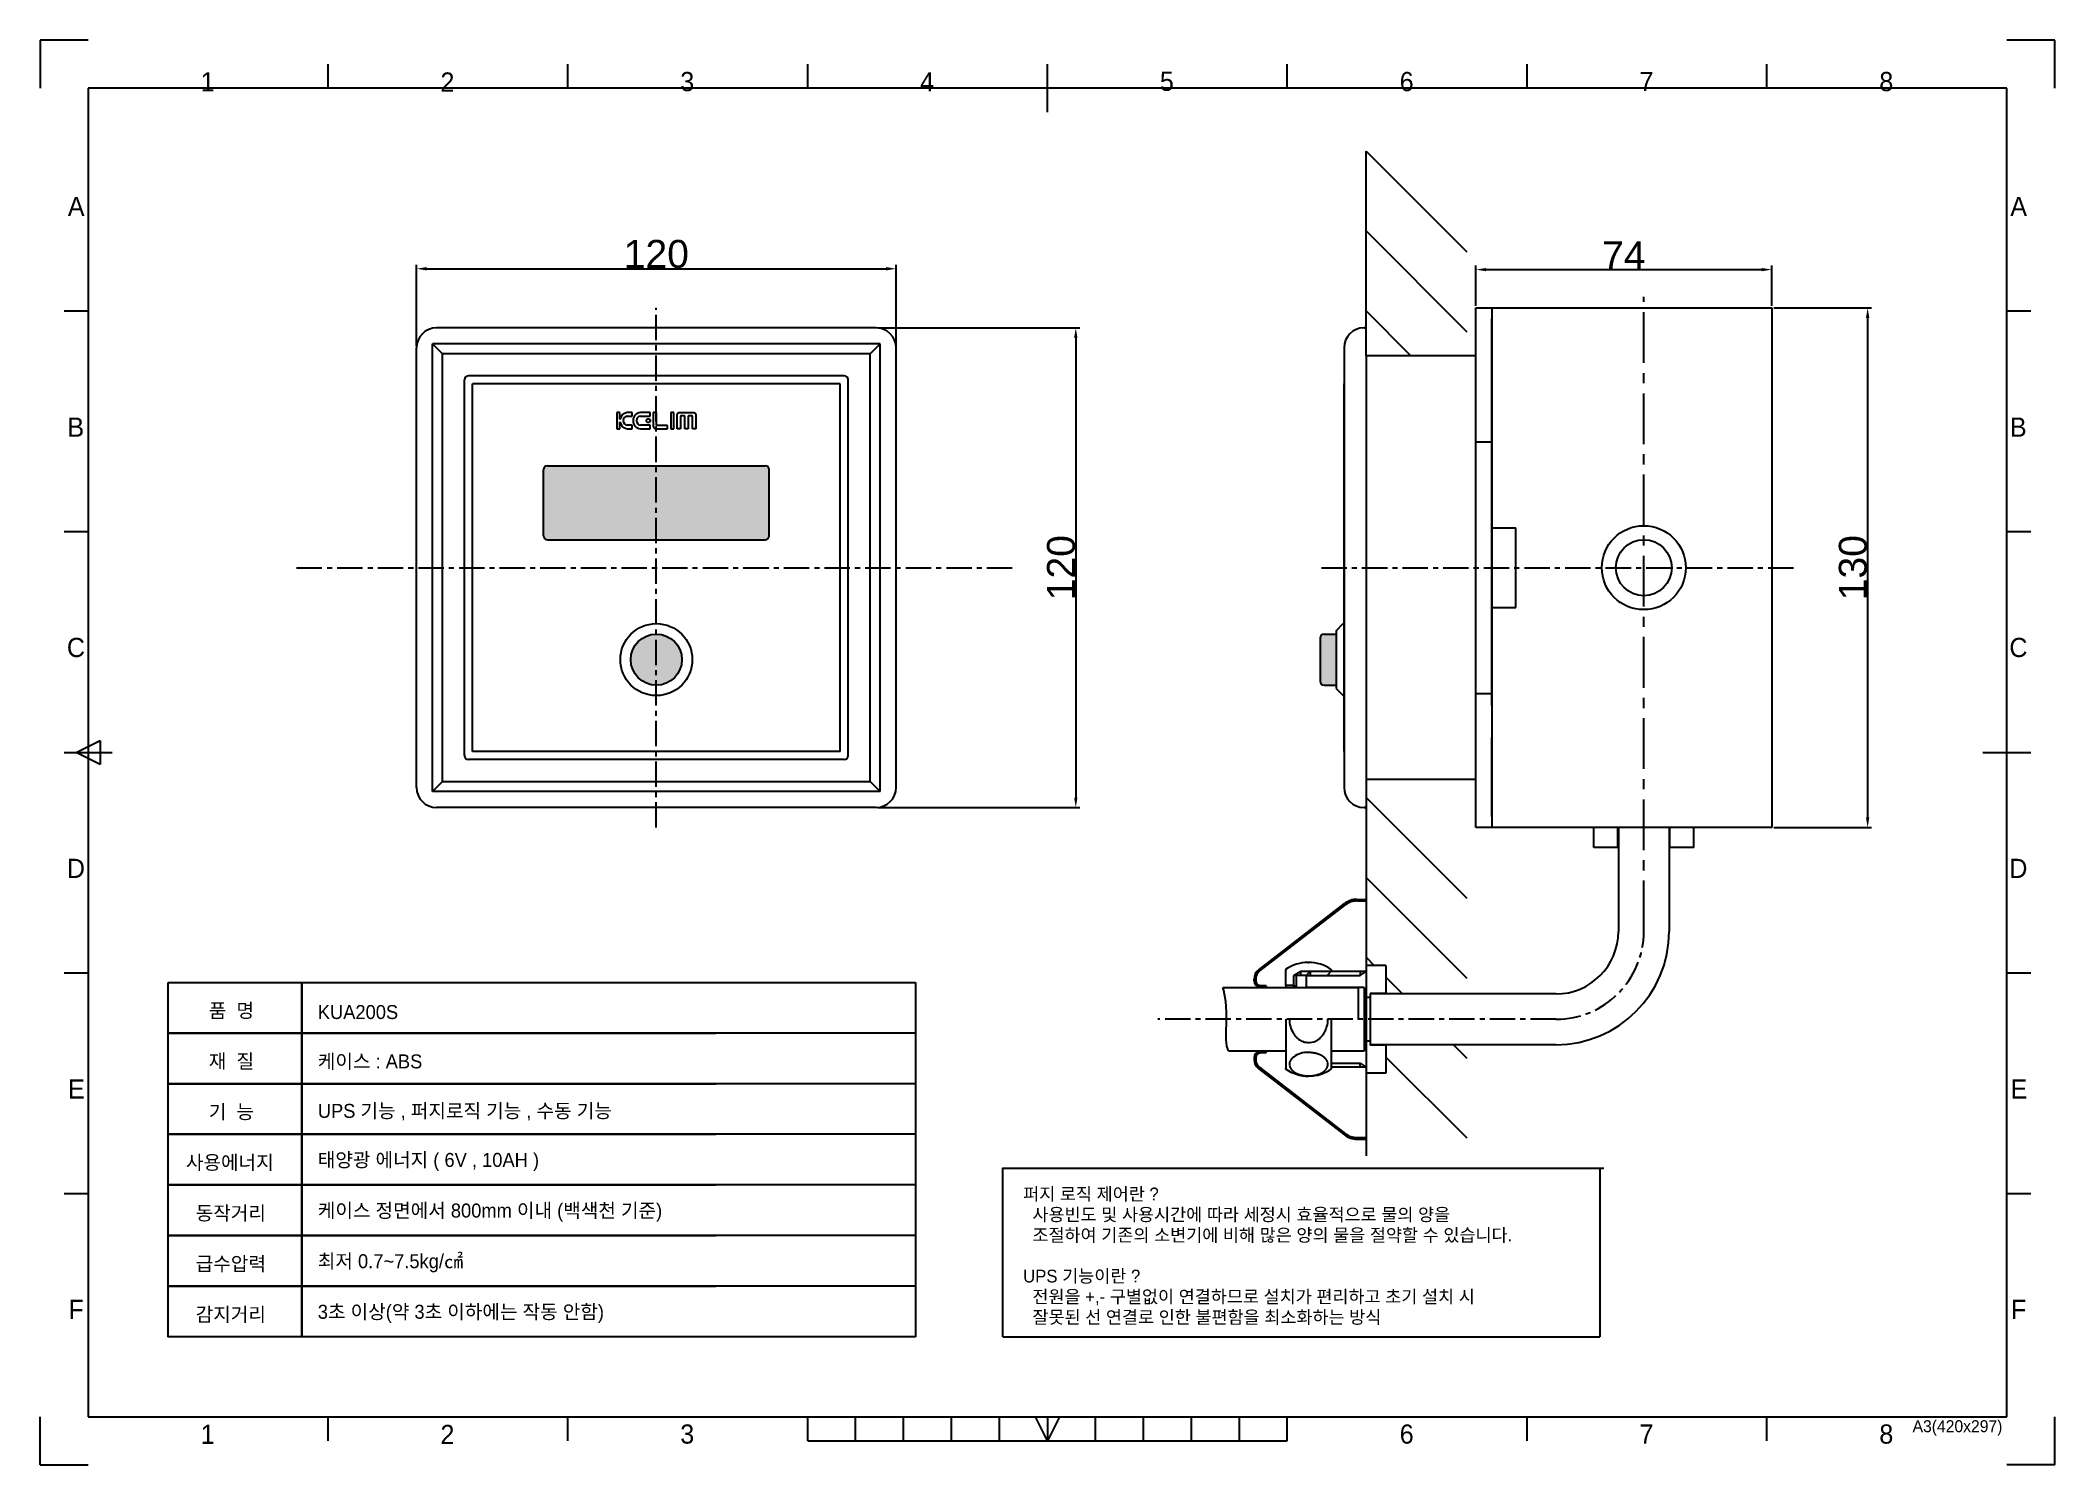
# Model space of a CAD drawing. Header units: millimetres. Extents: x 0 to 504, y 0 to 356.
import ezdxf

# ---------------------------------------------------------------- set-up
doc = ezdxf.new("R2010")
doc.units = ezdxf.units.MM
doc.header["$MEASUREMENT"] = 0
doc.linetypes.add('CENTER', pattern=[10.16, 6.35, -1.27, 1.27, -1.27])
doc.linetypes.add('CENTERX2', pattern=[20.32, 12.7, -2.54, 2.54, -2.54])
for name, color, linetype in [('2', 1, 'CENTERX2'), ('5', 2, 'Continuous'), ('6', 6, 'Continuous'), ('7', 4, 'Continuous'), ('______', 7, 'Continuous'), ('FRAME 050', 6, 'Continuous'), ('FRAME 070', 5, 'Continuous'), ('FRAME 200', 8, 'Continuous'), ('HATCH', 8, 'Continuous'), ('LIN', 1, 'Continuous')]:
    doc.layers.add(name, color=color, linetype=linetype)
doc.styles.add('ARIAL', font='ARIAL.TTF')
doc.dimstyles.new('STANDARD$7', dxfattribs={"dimtxt": 7, "dimasz": 2.5, "dimexe": 1, "dimexo": 0.5, "dimgap": 0.09, "dimtad": 1, "dimtoh": 1, "dimdec": 0, "dimzin": 1, "dimdsep": 46, "dimtxsty": 'ARIAL', "dimcen": 0, "dimadec": 0, "dimazin": 0, "dimtfac": 1, "dimtdec": 4, "dimtix": 1, "dimtmove": 0, "dimatfit": 3, "dimfxl": 1, "dimtolj": 1, "dimtzin": 1, "dimarcsym": 0})

# ---------------------------------------------------------------- blocks, each defined once
blk = doc.blocks.new('*D1')
at = {"layer": '5', "color": 0, "lineweight": -2}
for p, q in [((359.19, 289.94), (359.19, 300.02)), ((361.69, 299.02), (430.69, 299.02)), ((433.19, 289.94), (433.19, 300.02))]:
    blk.add_line(p, q, dxfattribs=at)
at = {"layer": '5', "color": 0}
for points in [[(361.69, 299.44), (361.69, 298.61), (359.19, 299.02)], [(430.69, 298.61), (430.69, 299.44), (433.19, 299.02)]]:
    blk.add_solid(points, dxfattribs=at)
at = {"layer": 'Defpoints', "color": 0}
for p in [(433.19, 299.02), (359.19, 289.44), (433.19, 289.44)]:
    blk.add_point(p, dxfattribs=at)
at = {"layer": '5', "color": 0, "insert": (396.19, 302.61), "char_height": 7, "attachment_point": 5, "style": 'ARIAL'}
blk.add_mtext('\\A1;74', dxfattribs=at)
blk = doc.blocks.new('*D2')
at = {"layer": '5', "color": 0, "lineweight": -2}
for p, q in [((433.69, 289.44), (458.2, 289.44)), ((457.2, 286.94), (457.2, 161.94)), ((433.69, 159.44), (458.2, 159.44))]:
    blk.add_line(p, q, dxfattribs=at)
at = {"layer": '5', "color": 0}
for points in [[(457.62, 286.94), (456.78, 286.94), (457.2, 289.44)], [(456.78, 161.94), (457.62, 161.94), (457.2, 159.44)]]:
    blk.add_solid(points, dxfattribs=at)
at = {"layer": 'Defpoints', "color": 0}
for p in [(433.19, 289.44), (433.19, 159.44), (457.2, 159.44)]:
    blk.add_point(p, dxfattribs=at)
at = {"layer": '5', "color": 0, "insert": (453.54, 224.44), "char_height": 7, "attachment_point": 5, "rotation": 90, "style": 'ARIAL'}
blk.add_mtext('\\A1;130', dxfattribs=at)
blk = doc.blocks.new('*D3')
at = {"layer": '5', "color": 0, "lineweight": -2}
for p, q in [((94.13, 279.94), (94.13, 300.23)), ((96.63, 299.23), (211.63, 299.23)), ((214.13, 279.94), (214.13, 300.23))]:
    blk.add_line(p, q, dxfattribs=at)
at = {"layer": '5', "color": 0}
for points in [[(96.63, 299.65), (96.63, 298.82), (94.13, 299.23)], [(211.63, 298.82), (211.63, 299.65), (214.13, 299.23)]]:
    blk.add_solid(points, dxfattribs=at)
at = {"layer": 'Defpoints', "color": 0}
for p in [(214.13, 299.23), (94.13, 279.44), (214.13, 279.44)]:
    blk.add_point(p, dxfattribs=at)
at = {"layer": '5', "color": 0, "insert": (154.13, 302.9), "char_height": 7, "attachment_point": 5, "style": 'ARIAL'}
blk.add_mtext('\\A1;120', dxfattribs=at)
blk = doc.blocks.new('*D4')
at = {"layer": '5', "color": 0, "lineweight": -2}
for p, q in [((209.63, 284.44), (260.08, 284.44)), ((259.08, 281.94), (259.08, 166.94)), ((209.63, 164.44), (260.08, 164.44))]:
    blk.add_line(p, q, dxfattribs=at)
at = {"layer": '5', "color": 0}
for points in [[(259.5, 281.94), (258.66, 281.94), (259.08, 284.44)], [(258.66, 166.94), (259.5, 166.94), (259.08, 164.44)]]:
    blk.add_solid(points, dxfattribs=at)
at = {"layer": 'Defpoints', "color": 0}
for p in [(209.13, 284.44), (209.13, 164.44), (259.08, 164.44)]:
    blk.add_point(p, dxfattribs=at)
at = {"layer": '5', "color": 0, "insert": (255.42, 224.44), "char_height": 7, "attachment_point": 5, "rotation": 90, "style": 'ARIAL'}
blk.add_mtext('\\A1;120', dxfattribs=at)

msp = doc.modelspace()

# ---------------------------------------------------------------- hatches: boundary and pattern name
for color, points in [(8, [(154.13, 231.44), (154.13, 249.94), (126.88, 249.94), (126.86, 249.94), (126.83, 249.94), (126.81, 249.94), (126.79, 249.94), (126.77, 249.94), (126.74, 249.93), (126.72, 249.93), (126.7, 249.93), (126.67, 249.92), (126.65, 249.92), (126.63, 249.91), (126.6, 249.9), (126.58, 249.9), (126.56, 249.89), (126.53, 249.88), (126.51, 249.87), (126.49, 249.86), (126.46, 249.85), (126.44, 249.84), (126.42, 249.83), (126.4, 249.82), (126.38, 249.81), (126.35, 249.79), (126.33, 249.78), (126.31, 249.76), (126.29, 249.75), (126.27, 249.73), (126.25, 249.72), (126.23, 249.7), (126.21, 249.68), (126.19, 249.67), (126.17, 249.65), (126.15, 249.63), (126.14, 249.61), (126.12, 249.59), (126.1, 249.57), (126.09, 249.55), (126.07, 249.53), (126.06, 249.51), (126.04, 249.49), (126.03, 249.47), (126.01, 249.45), (126, 249.42), (125.99, 249.4), (125.98, 249.38), (125.97, 249.36), (125.96, 249.33), (125.95, 249.31), (125.94, 249.29), (125.93, 249.26), (125.92, 249.24), (125.92, 249.22), (125.91, 249.19), (125.91, 249.17), (125.9, 249.15), (125.9, 249.12), (125.89, 249.1), (125.89, 249.08), (125.89, 249.05), (125.88, 249.03), (125.88, 249.01), (125.88, 248.99), (125.88, 248.96), (125.88, 232.44), (125.88, 232.42), (125.88, 232.4), (125.88, 232.37), (125.88, 232.35), (125.89, 232.33), (125.89, 232.31), (125.89, 232.28), (125.9, 232.26), (125.9, 232.24), (125.91, 232.21), (125.91, 232.19), (125.92, 232.17), (125.92, 232.14), (125.93, 232.12), (125.94, 232.1), (125.95, 232.07), (125.96, 232.05), (125.97, 232.03), (125.98, 232.01), (125.99, 231.98), (126, 231.96), (126.01, 231.94), (126.03, 231.92), (126.04, 231.89), (126.06, 231.87), (126.07, 231.85), (126.09, 231.83), (126.1, 231.81), (126.12, 231.79), (126.14, 231.77), (126.15, 231.75), (126.17, 231.73), (126.19, 231.72), (126.21, 231.7), (126.23, 231.68), (126.25, 231.67), (126.27, 231.65), (126.29, 231.63), (126.31, 231.62), (126.33, 231.6), (126.35, 231.59), (126.38, 231.58), (126.4, 231.57), (126.42, 231.55), (126.44, 231.54), (126.46, 231.53), (126.49, 231.52), (126.51, 231.51), (126.53, 231.5), (126.56, 231.5), (126.58, 231.49), (126.6, 231.48), (126.63, 231.47), (126.65, 231.47), (126.67, 231.46), (126.7, 231.46), (126.72, 231.45), (126.74, 231.45), (126.77, 231.45), (126.79, 231.45), (126.81, 231.44), (126.83, 231.44), (126.86, 231.44)]), (8, [(181.38, 231.44), (181.4, 231.44), (181.42, 231.44), (181.45, 231.44), (181.47, 231.45), (181.49, 231.45), (181.51, 231.45), (181.54, 231.45), (181.56, 231.46), (181.58, 231.46), (181.61, 231.47), (181.63, 231.47), (181.65, 231.48), (181.68, 231.49), (181.7, 231.5), (181.72, 231.5), (181.75, 231.51), (181.77, 231.52), (181.79, 231.53), (181.82, 231.54), (181.84, 231.55), (181.86, 231.57), (181.88, 231.58), (181.9, 231.59), (181.93, 231.6), (181.95, 231.62), (181.97, 231.63), (181.99, 231.65), (182.01, 231.67), (182.03, 231.68), (182.05, 231.7), (182.07, 231.72), (182.09, 231.73), (182.1, 231.75), (182.12, 231.77), (182.14, 231.79), (182.16, 231.81), (182.17, 231.83), (182.19, 231.85), (182.2, 231.87), (182.22, 231.89), (182.23, 231.92), (182.24, 231.94), (182.26, 231.96), (182.27, 231.98), (182.28, 232.01), (182.29, 232.03), (182.3, 232.05), (182.31, 232.07), (182.32, 232.1), (182.33, 232.12), (182.33, 232.14), (182.34, 232.17), (182.35, 232.19), (182.35, 232.21), (182.36, 232.24), (182.36, 232.26), (182.37, 232.28), (182.37, 232.31), (182.37, 232.33), (182.37, 232.35), (182.38, 232.37), (182.38, 232.4), (182.38, 232.42), (182.38, 248.94), (182.38, 248.96), (182.38, 248.99), (182.38, 249.01), (182.37, 249.03), (182.37, 249.05), (182.37, 249.08), (182.37, 249.1), (182.36, 249.12), (182.36, 249.15), (182.35, 249.17), (182.35, 249.19), (182.34, 249.22), (182.33, 249.24), (182.33, 249.26), (182.32, 249.29), (182.31, 249.31), (182.3, 249.33), (182.29, 249.36), (182.28, 249.38), (182.27, 249.4), (182.26, 249.42), (182.24, 249.45), (182.23, 249.47), (182.22, 249.49), (182.2, 249.51), (182.19, 249.53), (182.17, 249.55), (182.16, 249.57), (182.14, 249.59), (182.12, 249.61), (182.1, 249.63), (182.09, 249.65), (182.07, 249.67), (182.05, 249.68), (182.03, 249.7), (182.01, 249.72), (181.99, 249.73), (181.97, 249.75), (181.95, 249.76), (181.93, 249.78), (181.9, 249.79), (181.88, 249.81), (181.86, 249.82), (181.84, 249.83), (181.82, 249.84), (181.79, 249.85), (181.77, 249.86), (181.75, 249.87), (181.72, 249.88), (181.7, 249.89), (181.68, 249.9), (181.65, 249.9), (181.63, 249.91), (181.61, 249.92), (181.58, 249.92), (181.56, 249.93), (181.54, 249.93), (181.51, 249.93), (181.49, 249.94), (181.47, 249.94), (181.45, 249.94), (181.42, 249.94), (181.4, 249.94), (154.13, 249.94), (154.13, 231.44)]), (250, [(154.13, 207.84), (153.99, 207.84), (153.84, 207.84), (153.7, 207.83), (153.55, 207.82), (153.41, 207.8), (153.26, 207.78), (153.11, 207.76), (152.96, 207.73), (152.82, 207.71), (152.67, 207.67), (152.52, 207.64), (152.37, 207.59), (152.22, 207.55), (152.07, 207.5), (151.92, 207.45), (151.77, 207.39), (151.63, 207.33), (151.48, 207.27), (151.33, 207.2), (151.19, 207.13), (151.05, 207.05), (150.9, 206.97), (150.76, 206.89), (150.63, 206.8), (150.49, 206.71), (150.36, 206.61), (150.22, 206.51), (150.09, 206.41), (149.97, 206.3), (149.84, 206.2), (149.72, 206.08), (149.6, 205.97), (149.49, 205.85), (149.38, 205.73), (149.27, 205.6), (149.16, 205.48), (149.06, 205.35), (148.96, 205.21), (148.86, 205.08), (148.77, 204.94), (148.68, 204.81), (148.6, 204.67), (148.52, 204.52), (148.44, 204.38), (148.37, 204.24), (148.3, 204.09), (148.24, 203.94), (148.18, 203.8), (148.12, 203.65), (148.07, 203.5), (148.02, 203.35), (147.98, 203.2), (147.94, 203.05), (147.9, 202.9), (147.86, 202.76), (147.84, 202.61), (147.81, 202.46), (147.79, 202.31), (147.77, 202.16), (147.75, 202.02), (147.74, 201.87), (147.74, 201.73), (147.73, 201.58), (147.73, 201.44), (147.73, 201.3), (147.74, 201.16), (147.74, 201.01), (147.75, 200.87), (147.77, 200.72), (147.79, 200.57), (147.81, 200.43), (147.84, 200.28), (147.86, 200.13), (147.9, 199.98), (147.94, 199.83), (147.98, 199.68), (148.02, 199.53), (148.07, 199.38), (148.12, 199.23), (148.18, 199.09), (148.24, 198.94), (148.3, 198.79), (148.37, 198.65), (148.44, 198.5), (148.52, 198.36), (148.6, 198.22), (148.68, 198.08), (148.77, 197.94), (148.86, 197.8), (148.96, 197.67), (149.06, 197.54), (149.16, 197.41), (149.27, 197.28), (149.38, 197.16), (149.49, 197.04), (149.6, 196.92), (149.72, 196.8), (149.84, 196.69), (149.97, 196.58), (150.09, 196.47), (150.22, 196.37), (150.36, 196.27), (150.49, 196.18), (150.63, 196.09), (150.76, 196), (150.9, 195.91), (151.05, 195.83), (151.19, 195.76), (151.33, 195.68), (151.48, 195.62), (151.63, 195.55), (151.77, 195.49), (151.92, 195.43), (152.07, 195.38), (152.22, 195.33), (152.37, 195.29), (152.52, 195.25), (152.67, 195.21), (152.82, 195.18), (152.96, 195.15), (153.11, 195.12), (153.26, 195.1), (153.41, 195.08), (153.55, 195.07), (153.7, 195.06), (153.84, 195.05), (153.99, 195.04), (154.13, 195.04)]), (250, [(154.13, 207.84), (154.13, 195.04), (154.27, 195.04), (154.41, 195.05), (154.56, 195.06), (154.7, 195.07), (154.85, 195.08), (155, 195.1), (155.14, 195.12), (155.29, 195.15), (155.44, 195.18), (155.59, 195.21), (155.74, 195.25), (155.89, 195.29), (156.04, 195.33), (156.19, 195.38), (156.34, 195.43), (156.48, 195.49), (156.63, 195.55), (156.78, 195.62), (156.92, 195.68), (157.07, 195.76), (157.21, 195.83), (157.35, 195.91), (157.49, 196), (157.63, 196.09), (157.77, 196.18), (157.9, 196.27), (158.03, 196.37), (158.16, 196.47), (158.29, 196.58), (158.41, 196.69), (158.54, 196.8), (158.65, 196.92), (158.77, 197.04), (158.88, 197.16), (158.99, 197.28), (159.1, 197.41), (159.2, 197.54), (159.3, 197.67), (159.39, 197.8), (159.49, 197.94), (159.57, 198.08), (159.66, 198.22), (159.74, 198.36), (159.81, 198.5), (159.89, 198.65), (159.95, 198.79), (160.02, 198.94), (160.08, 199.09), (160.14, 199.23), (160.19, 199.38), (160.24, 199.53), (160.28, 199.68), (160.32, 199.83), (160.36, 199.98), (160.39, 200.13), (160.42, 200.28), (160.45, 200.43), (160.47, 200.57), (160.49, 200.72), (160.5, 200.87), (160.51, 201.01), (160.52, 201.16), (160.53, 201.3), (160.53, 201.44), (160.53, 201.58), (160.52, 201.73), (160.51, 201.87), (160.5, 202.02), (160.49, 202.16), (160.47, 202.31), (160.45, 202.46), (160.42, 202.61), (160.39, 202.76), (160.36, 202.9), (160.32, 203.05), (160.28, 203.2), (160.24, 203.35), (160.19, 203.5), (160.14, 203.65), (160.08, 203.8), (160.02, 203.94), (159.95, 204.09), (159.89, 204.24), (159.81, 204.38), (159.74, 204.52), (159.66, 204.67), (159.57, 204.81), (159.49, 204.94), (159.39, 205.08), (159.3, 205.21), (159.2, 205.35), (159.1, 205.48), (158.99, 205.6), (158.88, 205.73), (158.77, 205.85), (158.65, 205.97), (158.54, 206.08), (158.41, 206.2), (158.29, 206.3), (158.16, 206.41), (158.03, 206.51), (157.9, 206.61), (157.77, 206.71), (157.63, 206.8), (157.49, 206.89), (157.35, 206.97), (157.21, 207.05), (157.07, 207.13), (156.92, 207.2), (156.78, 207.27), (156.63, 207.33), (156.48, 207.39), (156.34, 207.45), (156.19, 207.5), (156.04, 207.55), (155.89, 207.59), (155.74, 207.64), (155.59, 207.67), (155.44, 207.71), (155.29, 207.73), (155.14, 207.76), (155, 207.78), (154.85, 207.8), (154.7, 207.82), (154.56, 207.83), (154.41, 207.84), (154.27, 207.84)]), (8, [(324.19, 207.84), (321.17, 207.84), (321.15, 207.84), (321.12, 207.84), (321.1, 207.84), (321.08, 207.84), (321.05, 207.83), (321.03, 207.83), (321.01, 207.83), (320.98, 207.82), (320.96, 207.82), (320.94, 207.81), (320.91, 207.8), (320.89, 207.8), (320.87, 207.79), (320.85, 207.78), (320.82, 207.77), (320.8, 207.76), (320.78, 207.75), (320.75, 207.74), (320.73, 207.73), (320.71, 207.72), (320.69, 207.71), (320.66, 207.69), (320.64, 207.68), (320.62, 207.66), (320.6, 207.65), (320.58, 207.63), (320.56, 207.62), (320.54, 207.6), (320.52, 207.58), (320.5, 207.57), (320.48, 207.55), (320.46, 207.53), (320.45, 207.51), (320.43, 207.49), (320.41, 207.47), (320.4, 207.45), (320.38, 207.43), (320.37, 207.41), (320.35, 207.39), (320.34, 207.37), (320.33, 207.35), (320.31, 207.32), (320.3, 207.3), (320.29, 207.28), (320.28, 207.26), (320.27, 207.23), (320.26, 207.21), (320.25, 207.19), (320.24, 207.16), (320.24, 207.14), (320.23, 207.12), (320.22, 207.09), (320.22, 207.07), (320.21, 207.05), (320.21, 207.02), (320.2, 207), (320.2, 206.98), (320.2, 206.95), (320.19, 206.93), (320.19, 206.91), (320.19, 206.89), (320.19, 206.86), (320.19, 196.04), (320.19, 196.02), (320.19, 196), (320.19, 195.97), (320.19, 195.95), (320.2, 195.93), (320.2, 195.91), (320.2, 195.88), (320.21, 195.86), (320.21, 195.84), (320.22, 195.81), (320.22, 195.79), (320.23, 195.77), (320.24, 195.74), (320.24, 195.72), (320.25, 195.7), (320.26, 195.67), (320.27, 195.65), (320.28, 195.63), (320.29, 195.61), (320.3, 195.58), (320.31, 195.56), (320.33, 195.54), (320.34, 195.52), (320.35, 195.49), (320.37, 195.47), (320.38, 195.45), (320.4, 195.43), (320.41, 195.41), (320.43, 195.39), (320.45, 195.37), (320.46, 195.35), (320.48, 195.33), (320.5, 195.32), (320.52, 195.3), (320.54, 195.28), (320.56, 195.27), (320.58, 195.25), (320.6, 195.23), (320.62, 195.22), (320.64, 195.2), (320.66, 195.19), (320.69, 195.18), (320.71, 195.17), (320.73, 195.15), (320.75, 195.14), (320.78, 195.13), (320.8, 195.12), (320.82, 195.11), (320.85, 195.1), (320.87, 195.1), (320.89, 195.09), (320.91, 195.08), (320.94, 195.07), (320.96, 195.07), (320.98, 195.06), (321.01, 195.06), (321.03, 195.05), (321.05, 195.05), (321.08, 195.05), (321.1, 195.05), (321.12, 195.04), (321.15, 195.04), (321.17, 195.04), (324.19, 195.04)])]:
    msp.add_hatch(color=color).paths.add_polyline_path(points, flags=0)

# ---------------------------------------------------------------- linework, layer by layer
for p, q in [((331.69, 284.44), (331.69, 328.69)), ((359.19, 289.44), (433.19, 289.44)), ((359.19, 159.44), (359.19, 289.44)), ((363.19, 289.44), (363.19, 159.44)), ((433.19, 289.44), (433.19, 159.44)), ((209.13, 284.44), (99.13, 284.44)), ((331.69, 284.44), (331.19, 284.44)), ((331.19, 284.44), (331.69, 284.44)), ((331.69, 277.44), (331.69, 284.44)), ((363.19, 189.94), (363.19, 286.69)), ((94.13, 169.44), (94.13, 279.44)), ((210.13, 280.44), (98.13, 280.44)), ((98.13, 168.44), (98.13, 280.44)), ((100.63, 277.94), (98.13, 280.44)), ((207.63, 277.94), (100.63, 277.94)), ((100.63, 170.94), (100.63, 277.94)), ((207.63, 277.94), (210.13, 280.44)), ((207.63, 170.94), (207.63, 277.94)), ((210.13, 168.44), (210.13, 280.44)), ((214.13, 169.44), (214.13, 279.44)), ((326.19, 279.44), (326.19, 169.44)), ((331.69, 277.44), (331.69, 171.44)), ((359.19, 277.44), (331.69, 277.44)), ((359.19, 171.44), (359.19, 277.44)), ((201.13, 272.44), (107.13, 272.44)), ((106.13, 177.44), (106.13, 271.44)), ((200.13, 270.44), (108.13, 270.44)), ((108.13, 178.44), (108.13, 270.44)), ((200.13, 178.44), (200.13, 270.44)), ((202.13, 177.44), (202.13, 271.44)), ((326.19, 178.44), (326.19, 270.44)), ((359.19, 255.94), (363.19, 255.94)), ((125.88, 232.44), (125.88, 248.94)), ((126.88, 249.94), (181.38, 249.94)), ((182.38, 232.44), (182.38, 248.94)), ((363.19, 234.44), (369.19, 234.44)), ((369.19, 214.44), (369.19, 234.44)), ((126.88, 231.44), (181.38, 231.44)), ((326.19, 217.44), (326.19, 198.94)), ((363.19, 214.44), (369.19, 214.44)), ((324.19, 208.64), (325.99, 210.44)), ((324.19, 208.64), (324.19, 194.24)), ((325.99, 210.44), (326.19, 210.44)), ((324.19, 194.24), (325.99, 192.44)), ((325.99, 192.44), (326.19, 192.44)), ((359.19, 192.94), (363.19, 192.94)), ((363.19, 162.19), (363.19, 181.94)), ((201.13, 176.44), (107.13, 176.44)), ((200.13, 178.44), (108.13, 178.44)), ((359.19, 171.44), (331.69, 171.44)), ((331.69, 171.44), (331.69, 164.44)), ((100.63, 170.94), (98.13, 168.44)), ((210.13, 168.44), (98.13, 168.44)), ((100.63, 170.94), (207.63, 170.94)), ((207.63, 170.94), (210.13, 168.44)), ((209.13, 164.44), (99.13, 164.44)), ((331.19, 164.44), (331.69, 164.44)), ((331.69, 164.44), (331.19, 164.44)), ((331.69, 164.44), (331.69, 77.31)), ((433.19, 159.44), (359.19, 159.44)), ((388.69, 154.44), (388.69, 159.44)), ((394.69, 154.44), (394.69, 159.44)), ((394.84, 159.44), (394.84, 133.44)), ((407.54, 159.44), (407.54, 133.44)), ((407.69, 154.44), (407.69, 159.44)), ((413.69, 154.44), (413.69, 159.44)), ((394.84, 154.44), (388.69, 154.44)), ((413.69, 154.44), (407.54, 154.44)), ((331.69, 141.46), (331.69, 137.81)), ((311.59, 119.96), (311.59, 123.9)), ((311.59, 123.8), (311.59, 123.83)), ((316.69, 122.44), (313.59, 122.44)), ((313.59, 119.36), (313.59, 122.44)), ((314.19, 122.44), (314.19, 119.36)), ((315.32, 123.44), (315.32, 122.44)), ((331.69, 123.44), (315.32, 123.44)), ((316.69, 122.44), (317.69, 123.44)), ((316.69, 122.44), (316.69, 119.36)), ((316.69, 122.44), (330.19, 122.44)), ((317.69, 123.44), (317.69, 122.44)), ((323.09, 123.54), (321.99, 122.44)), ((323.09, 123.83), (323.09, 123.54)), ((323.09, 123.46), (323.09, 123.54)), ((330.19, 122.44), (331.69, 123.44)), ((330.19, 123.44), (330.19, 122.44)), ((336.69, 124.94), (331.69, 124.94)), ((331.69, 124.94), (331.69, 123.44)), ((336.69, 124.94), (336.69, 117.79)), ((311.59, 119.96), (313.59, 119.96)), ((311.59, 119.96), (311.59, 119.81)), ((311.59, 119.81), (311.74, 119.96)), ((311.59, 119.81), (311.59, 119.36)), ((314.19, 119.71), (313.59, 119.71)), ((331.19, 119.44), (316.69, 119.44)), ((329.69, 119.36), (329.69, 111.46)), ((331.19, 119.44), (331.19, 103.44)), ((332.69, 116.94), (331.19, 116.94)), ((332.69, 117.94), (332.69, 104.94)), ((336.69, 117.94), (332.69, 117.94)), ((341.98, 117.79), (332.69, 117.79)), ((332.69, 117.79), (332.69, 105.09)), ((379.19, 117.79), (341.98, 117.79)), ((311.59, 111.46), (311.59, 102.96)), ((323.09, 99.08), (323.09, 111.46)), ((332.69, 105.94), (331.19, 105.94)), ((311.59, 102.96), (311.59, 99.09)), ((331.19, 103.44), (323.09, 103.44)), ((341.98, 105.09), (332.69, 105.09)), ((336.69, 104.94), (332.69, 104.94)), ((336.69, 105.09), (336.69, 97.94)), ((379.19, 105.09), (341.98, 105.09)), ((311.59, 99.09), (311.59, 99.08)), ((323.09, 100.44), (330.19, 100.44)), ((331.69, 99.44), (323.09, 99.44)), ((330.19, 100.44), (331.69, 99.44)), ((330.19, 99.44), (330.19, 100.44)), ((331.69, 99.44), (331.69, 97.94)), ((336.69, 97.94), (331.69, 97.94))]:
    msp.add_line(p, q)
at = {"color": 1, "linetype": 'CENTER'}
for p, q in [((154.13, 159.44), (154.13, 289.44)), ((64.13, 224.44), (244.13, 224.44)), ((64.13, 224.44), (244.13, 224.44)), ((320.52, 224.44), (439.87, 224.44)), ((379.19, 111.44), (279.59, 111.46))]:
    msp.add_line(p, q, dxfattribs=at)
at = {"color": 8}
for p, q in [((320.19, 206.84), (320.19, 196.04)), ((321.19, 207.84), (324.19, 207.84)), ((321.19, 195.04), (324.19, 195.04))]:
    msp.add_line(p, q, dxfattribs=at)
for centre, radius in [((401.19, 224.44), 10.5), ((401.19, 224.44), 7), ((154.13, 201.44), 9)]:
    msp.add_circle(centre, radius)
at = {"color": 250}
msp.add_circle((154.13, 201.44), 6.4, dxfattribs=at)
for centre, radius, start, end in [((99.13, 279.44), 5, 90, 180), ((209.13, 279.44), 5, 0, 90), ((331.19, 279.44), 5, 90, 180), ((107.13, 271.44), 1, 90, 180), ((201.13, 271.44), 1, 0, 90), ((126.88, 248.94), 1, 90, 180), ((181.38, 248.94), 1, 0, 90), ((126.88, 232.44), 1, 180, 270), ((181.38, 232.44), 1, 270, 0), ((107.13, 177.44), 1, 180, 270), ((201.13, 177.44), 1, 270, 0), ((99.13, 169.44), 5, 180, 270), ((209.13, 169.44), 5, 270, 0), ((331.19, 169.44), 5, 180, 270), ((379.19, 133.44), 15.65, 270, 0), ((379.19, 133.44), 28.35, 270, 0), ((317.29, 115.71), 9.98, 90.1846, 124.8682), ((317.29, 115.71), 9.98, 54.4985, 90.1846), ((319.44, 111.48), 6.92, 180.1564, 210.6609), ((317.42, 110.99), 4.7, 343.4607, 5.6585), ((316.55, 109.76), 3.55, 210.6609, 216.829), ((325.32, 116.33), 14.52, 216.829, 218.3034), ((316.56, 109.41), 3.36, 218.3034, 224.6813), ((320.99, 113.79), 9.58, 224.6813, 227.3996), ((316.62, 109.04), 3.12, 227.3996, 234.032), ((320.9, 114.94), 10.42, 234.032, 235.9884), ((316.85, 108.93), 3.16, 235.9884, 243.9211), ((319.37, 114.08), 8.9, 243.9211, 246.1616), ((317.09, 108.92), 3.26, 246.1616, 256.6767), ((317.4, 109.35), 3.73, 265.1807, 296.544), ((312.62, 118.91), 14.42, 296.544, 297.9354), ((318.02, 108.74), 2.91, 297.9354, 306.5623), ((309.12, 120.73), 17.84, 306.5623, 307.7226), ((318.31, 108.86), 2.83, 307.7226, 315.041), ((310.58, 116.58), 13.76, 315.041, 316.9602), ((318.41, 109.26), 3.03, 316.9602, 324.0209), ((307.44, 117.23), 16.59, 324.0209, 325.6538), ((318.47, 109.69), 3.23, 325.6538, 332.4857), ((303.7, 117.38), 19.88, 332.4857, 333.8813), ((318.17, 110.29), 3.77, 333.8813, 341.403), ((305.99, 114.39), 16.62, 341.403, 343.4607), ((314.4, 100.18), 1.88, 160.5132, 168.5046), ((314.57, 100.12), 2.07, 157.5244, 160.5132), ((314.54, 100.13), 2.03, 154.4878, 157.5244), ((314.75, 100.03), 2.26, 151.7545, 154.4878), ((314.7, 100.06), 2.21, 148.955, 151.7545), ((314.91, 99.93), 2.45, 146.2316, 148.955), ((314.9, 99.94), 2.43, 143.4859, 146.2316), ((315.14, 99.76), 2.74, 141.0467, 143.4859), ((315.12, 99.78), 2.71, 138.5775, 141.0467), ((315.39, 99.54), 3.07, 136.404, 138.5775), ((315.35, 99.58), 3.01, 133.9784, 136.404), ((315.63, 99.29), 3.41, 131.8358, 133.9784), ((315.58, 99.35), 3.34, 129.6457, 131.8358), ((315.89, 98.97), 3.82, 127.7343, 129.6457), ((316.89, 97.65), 5.48, 85.286, 127.5764), ((317.52, 110.74), 5.12, 256.6767, 265.1807), ((317.34, 95.24), 7.88, 82.7185, 90.0112), ((317.41, 95.79), 7.33, 80.1466, 82.7185), ((317.39, 95.69), 7.43, 77.6083, 80.1466), ((317.54, 96.34), 6.76, 75.5951, 77.6083), ((317.5, 96.21), 6.89, 73.621, 75.5951), ((317.69, 96.86), 6.22, 71.4336, 73.621), ((317.63, 96.66), 6.43, 70.0608, 71.4336), ((317.87, 97.32), 5.72, 68.5635, 70.0608), ((317.8, 97.14), 5.92, 67.1154, 68.5635), ((318.04, 97.71), 5.3, 65.499, 67.1154), ((317.97, 97.56), 5.46, 63.9299, 65.499), ((318.21, 98.05), 4.92, 62.25, 63.9299), ((318.17, 97.98), 5, 60.6567, 62.25), ((318.44, 98.45), 4.46, 58.8707, 60.6567), ((318.41, 98.4), 4.51, 57.1067, 58.8707), ((318.65, 98.78), 4.06, 55.1468, 57.1067), ((318.63, 98.74), 4.11, 53.2888, 55.1468), ((318.89, 99.1), 3.67, 51.2971, 53.2888), ((318.89, 99.1), 3.66, 49.3007, 51.2971), ((319.14, 99.38), 3.29, 47.0807, 49.3007), ((319.14, 99.39), 3.28, 44.8506, 47.0807), ((319.36, 99.61), 2.97, 42.4978, 44.8506), ((319.38, 99.62), 2.95, 40.2318, 42.4978), ((319.6, 99.81), 2.66, 37.7238, 40.2318), ((319.62, 99.83), 2.63, 35.1863, 37.7238), ((319.81, 99.96), 2.4, 32.3975, 35.1863), ((319.84, 99.98), 2.37, 29.6854, 32.3975), ((319.99, 100.07), 2.19, 26.8669, 29.6854), ((320, 100.07), 2.18, 24.0367, 26.8669), ((320.15, 100.14), 2.01, 20.9714, 24.0367), ((320.17, 100.15), 2, 17.8777, 20.9714), ((317.29, 107.21), 9.98, 235.1318, 270.2588), ((314.27, 100.2), 1.75, 174.9595, 179.9951), ((314.25, 100.2), 1.73, 179.9728, 185.0725), ((314.35, 100.19), 1.82, 168.5046, 174.9595), ((314.36, 100.21), 1.84, 185.0725, 191.4633), ((314.38, 100.21), 1.85, 191.4633, 197.8888), ((314.52, 100.26), 2.01, 197.8888, 200.9602), ((314.51, 100.25), 2, 200.9602, 204.0478), ((314.7, 100.34), 2.2, 204.0478, 206.8558), ((314.67, 100.32), 2.17, 206.8558, 209.6966), ((314.86, 100.43), 2.39, 209.6966, 212.3863), ((314.85, 100.42), 2.38, 212.3863, 215.1975), ((315.08, 100.59), 2.66, 215.1975, 217.7126), ((315.07, 100.58), 2.64, 217.7126, 220.243), ((315.32, 100.79), 2.98, 220.243, 222.4866), ((315.3, 100.77), 2.95, 222.4866, 224.8618), ((315.56, 101.03), 3.31, 224.8618, 227.0695), ((315.52, 100.99), 3.26, 227.0695, 229.3119), ((315.81, 101.33), 3.7, 229.3119, 231.286), ((315.77, 101.27), 3.63, 231.286, 233.2999), ((316.08, 101.7), 4.16, 233.2999, 235.1356), ((316, 101.58), 4.02, 235.1356, 237.1179), ((316.3, 102.05), 4.57, 237.1179, 238.8595), ((316.22, 101.9), 4.4, 238.8595, 240.6679), ((316.54, 102.48), 5.07, 240.6679, 242.2388), ((316.44, 102.29), 4.86, 242.2388, 243.941), ((316.74, 102.91), 5.54, 243.941, 245.4878), ((316.61, 102.63), 5.23, 245.4878, 247.1266), ((316.92, 103.35), 6.01, 247.1266, 248.5523), ((316.78, 103), 5.64, 248.5523, 250.072), ((317.09, 103.84), 6.53, 250.072, 251.4224), ((316.97, 103.48), 6.16, 251.4224, 253.6322), ((317.2, 104.26), 6.97, 253.6322, 255.5839), ((317.12, 103.99), 6.68, 255.5839, 257.6195), ((317.3, 104.77), 7.49, 257.6195, 260.1354), ((317.26, 104.55), 7.27, 260.1354, 262.7296), ((317.34, 105.18), 7.9, 262.7296, 270), ((317.29, 107.21), 9.98, 270.2588, 305.5015), ((317.34, 105.2), 7.92, 270, 276.0657), ((317.38, 104.78), 7.5, 276.0657, 278.5792), ((317.38, 104.79), 7.51, 278.5792, 281.0888), ((317.49, 104.27), 6.97, 281.0888, 283.0909), ((317.46, 104.36), 7.07, 283.0909, 285.0157), ((317.63, 103.73), 6.42, 285.0157, 287.1357), ((317.62, 103.79), 6.48, 287.1357, 289.2364), ((317.83, 103.16), 5.81, 289.2364, 290.7104), ((317.74, 103.4), 6.07, 290.7104, 292.1232), ((318, 102.77), 5.38, 292.1232, 293.7151), ((317.92, 102.95), 5.59, 293.7151, 295.248), ((318.17, 102.42), 5, 295.248, 296.9617), ((318.1, 102.56), 5.16, 296.9617, 298.5047), ((318.39, 102.02), 4.55, 298.5047, 300.2571), ((318.34, 102.12), 4.65, 300.2571, 301.9689), ((318.61, 101.68), 4.14, 301.9689, 303.8937), ((318.56, 101.75), 4.22, 303.8937, 305.7805), ((318.83, 101.38), 3.76, 305.7805, 307.7231), ((318.82, 101.39), 3.78, 307.7231, 309.6568), ((319.08, 101.08), 3.37, 309.6568, 311.8246), ((319.08, 101.08), 3.38, 311.8246, 313.9896), ((319.31, 100.84), 3.04, 313.9896, 316.3928), ((319.31, 100.84), 3.04, 316.3928, 318.5887), ((319.54, 100.63), 2.73, 318.5887, 321.0355), ((319.56, 100.62), 2.71, 321.0355, 323.4971), ((319.77, 100.47), 2.45, 323.4971, 326.2204), ((319.78, 100.46), 2.43, 326.2204, 328.9662), ((319.96, 100.35), 2.22, 328.9662, 331.7434), ((319.95, 100.36), 2.24, 331.7434, 334.499), ((320.12, 100.27), 2.05, 334.499, 337.5132), ((320.12, 100.27), 2.05, 337.5132, 340.5244), ((320.28, 100.22), 1.88, 340.5244, 348.4935), ((320.3, 100.19), 1.86, 11.4745, 17.8777), ((320.32, 100.19), 1.84, 5.0614, 11.4745), ((320.34, 100.2), 1.82, 348.4935, 354.9707), ((320.42, 100.2), 1.74, 359.984, 5.0614), ((320.4, 100.2), 1.76, 354.9707, 359.984)]:
    msp.add_arc(centre, radius, start, end)
at = {"color": 8}
for centre, start, end in [((321.19, 206.84), 90, 180), ((321.19, 196.04), 180, 270)]:
    msp.add_arc(centre, 1, start, end, dxfattribs=at)
at = {"color": 1, "linetype": 'CENTER'}
msp.add_arc((379.19, 133.44), 22, 270, 0, dxfattribs=at)
for p in [(311.59, 123.85), (311.59, 123.83), (311.59, 123.8), (317.26, 125.69), (311.59, 99.09), (311.59, 99.08), (311.59, 99.08), (311.59, 99.08)]:
    msp.add_point(p)
at = {"layer": '2'}
msp.add_line((401.19, 133.44), (401.19, 292.19), dxfattribs=at)
at = {"layer": '5'}
msp.add_lwpolyline([(297.32, 103.56), (296.83, 104.74), (296.66, 106.37), (296.68, 108.37), (296.76, 110.67), (296.78, 113.2), (296.61, 115.89), (296.13, 118.66), (295.89, 119.36)], dxfattribs=at)
at = {"layer": '6'}
for p, q in [((329.39, 141.46), (331.69, 141.46)), ((304.86, 123.86), (326.34, 140.42)), ((305.1, 123.54), (326.59, 140.1)), ((329.39, 141.06), (331.69, 141.06)), ((303.69, 121.03), (303.69, 121.48)), ((304.09, 121.48), (304.09, 121.03)), ((313.59, 122.44), (315.32, 123.44)), ((306.69, 119.46), (305.12, 119.54)), ((306.69, 119.86), (305.14, 119.94)), ((306.69, 119.86), (306.69, 119.46)), ((303.69, 101.88), (303.69, 101.43)), ((304.09, 101.88), (304.09, 101.43)), ((306.69, 103.46), (305.12, 103.38)), ((306.71, 103.06), (305.14, 102.98)), ((306.71, 103.06), (306.69, 103.46)), ((304.86, 99.06), (326.34, 82.5)), ((305.1, 99.37), (326.59, 82.81)), ((329.39, 81.86), (331.69, 81.86)), ((329.39, 81.46), (331.69, 81.46))]:
    msp.add_line(p, q, dxfattribs=at)
for centre, radius, start, end in [((329.39, 136.46), 5, 90, 127.6262), ((329.39, 136.46), 4.6, 90, 127.6262), ((306.69, 121.48), 3, 127.6262, 180), ((305.19, 121.03), 1.5, 180, 267.1376), ((306.69, 121.48), 2.6, 127.6262, 180), ((305.19, 121.03), 1.1, 180, 267.1376), ((305.19, 101.88), 1.5, 92.8624, 180), ((306.69, 101.43), 3, 180, 232.3738), ((305.19, 101.88), 1.1, 92.8624, 180), ((306.69, 101.43), 2.6, 180, 232.3738), ((329.39, 86.46), 5, 232.3738, 270), ((329.39, 86.46), 4.6, 232.3738, 270)]:
    msp.add_arc(centre, radius, start, end, dxfattribs=at)
at = {"layer": '7'}
for p, q in [((295.89, 119.36), (329.69, 119.36)), ((297.32, 103.56), (311.59, 103.56))]:
    msp.add_line(p, q, dxfattribs=at)
at = {"layer": '______'}
for p, q in [((144.26, 263.24), (144.26, 259.21)), ((145.01, 263.24), (144.26, 263.24)), ((145.01, 261.49), (145.01, 263.24)), ((148.08, 263.24), (146.82, 263.24)), ((146.87, 262.38), (148.08, 262.38)), ((148.08, 262.38), (148.08, 263.24)), ((152.58, 263.24), (150.14, 263.24)), ((150.19, 262.38), (152.58, 262.38)), ((152.58, 262.38), (152.58, 263.24)), ((153.34, 263.24), (153.34, 259.84)), ((154.15, 263.24), (153.34, 263.24)), ((154.15, 260.02), (154.15, 263.24)), ((157.76, 263.24), (157.76, 259.21)), ((158.51, 263.24), (157.76, 263.24)), ((158.51, 259.21), (158.51, 263.24)), ((159.35, 259.21), (159.35, 262.82)), ((159.77, 263.24), (163.58, 263.24)), ((160.2, 262.27), (160.2, 259.21)), ((161.06, 262.46), (160.39, 262.46)), ((161.25, 259.21), (161.25, 262.27)), ((162.1, 262.27), (162.1, 259.21)), ((162.96, 262.46), (162.29, 262.46)), ((163.15, 259.21), (163.15, 262.27)), ((164, 262.82), (164, 259.21)), ((144.26, 259.21), (145.01, 259.21)), ((145.01, 259.21), (145.01, 260.97)), ((146.82, 259.21), (148.08, 259.21)), ((148.08, 260.07), (146.87, 260.07)), ((148.08, 259.21), (148.08, 260.07)), ((150.14, 259.21), (152.58, 259.21)), ((152.58, 260.07), (150.19, 260.07)), ((152.58, 259.21), (152.58, 260.07)), ((153.97, 259.21), (156.92, 259.21)), ((156.92, 260.02), (154.15, 260.02)), ((156.92, 259.21), (156.92, 260.02)), ((157.76, 259.21), (158.51, 259.21)), ((160.2, 259.21), (159.35, 259.21)), ((162.1, 259.21), (161.25, 259.21)), ((164, 259.21), (163.15, 259.21))]:
    msp.add_line(p, q, dxfattribs=at)
msp.add_circle((152.12, 261.23), 0.467, dxfattribs=at)
for centre, radius, start, end in [((147.02, 261.23), 2.02, 95.6122, 172.678), ((147.02, 261.23), 1.16, 97.4019, 262.5981), ((150.34, 261.23), 2.02, 95.6122, 264.3878), ((150.34, 261.23), 1.16, 97.4019, 262.5981), ((159.77, 262.82), 0.42, 90, 180), ((160.39, 262.27), 0.188, 90, 180), ((161.06, 262.27), 0.188, 0, 90), ((162.29, 262.27), 0.188, 90, 180), ((162.96, 262.27), 0.188, 0, 90), ((163.58, 262.82), 0.42, 0, 90), ((147.02, 261.23), 2.02, 187.322, 264.3878), ((153.97, 259.84), 0.626, 180, 270)]:
    msp.add_arc(centre, radius, start, end, dxfattribs=at)
at = {"layer": 'FRAME 050'}
for p, q in [((72, 344.4), (72, 350.4)), ((132, 344.4), (132, 350.4)), ((192, 344.4), (192, 350.4)), ((252, 338.4), (252, 350.4)), ((312, 344.4), (312, 350.4)), ((372, 344.4), (372, 350.4)), ((432, 344.4), (432, 350.4)), ((12, 288.6), (6, 288.6)), ((498, 288.6), (492, 288.6)), ((12, 233.4), (6, 233.4)), ((498, 233.4), (492, 233.4)), ((6, 178.2), (18, 178.2)), ((9, 178.2), (15, 181.2)), ((15, 175.2), (9, 178.2)), ((15, 181.2), (15, 175.2)), ((486, 178.2), (498, 178.2)), ((12, 123), (6, 123)), ((498, 123), (492, 123)), ((219.01, 120.67), (219.01, 32)), ((390.19, 74.23), (390.19, 32)), ((12, 67.8), (6, 67.8)), ((498, 67.8), (492, 67.8)), ((240.85, 32), (390.19, 32)), ((72, 6), (72, 12)), ((132, 6), (132, 12)), ((192, 6), (192, 12)), ((204, 6), (204, 12)), ((216, 6), (216, 12)), ((228, 6), (228, 12)), ((240, 6), (240, 12)), ((252, 6), (249, 12)), ((249, 12), (255, 12)), ((252, 12), (252, 6)), ((255, 12), (252, 6)), ((264, 6), (264, 12)), ((276, 6), (276, 12)), ((288, 6), (288, 12)), ((300, 6), (300, 12)), ((312, 6), (312, 12)), ((372, 6), (372, 12)), ((432, 6), (432, 12)), ((192, 6), (312, 6))]:
    msp.add_line(p, q, dxfattribs=at)
at = {"layer": 'FRAME 070'}
for p, q in [((12, 344.4), (12, 12)), ((492, 344.4), (12, 344.4)), ((492, 12), (492, 344.4)), ((12, 12), (492, 12))]:
    msp.add_line(p, q, dxfattribs=at)
at = {"layer": 'FRAME 200'}
for p, q in [((12, 356.4), (0, 356.4)), ((0, 356.4), (0, 344.4)), ((504, 356.4), (492, 356.4)), ((504, 344.4), (504, 356.4)), ((0, 0), (0, 12)), ((504, 0), (504, 12)), ((0, 0), (12, 0)), ((504, 0), (492, 0))]:
    msp.add_line(p, q, dxfattribs=at)
at = {"layer": 'HATCH', "color": 3}
for p, q in [((331.69, 328.69), (356.91, 303.47)), ((331.69, 308.69), (356.91, 283.47)), ((331.69, 288.69), (342.93, 277.44)), ((331.69, 166.96), (356.91, 141.75)), ((331.69, 146.96), (356.91, 121.75)), ((331.69, 126.96), (333.71, 124.94)), ((336.69, 121.96), (340.86, 117.79)), ((336.69, 101.96), (356.91, 81.75)), ((353.56, 105.09), (356.91, 101.75))]:
    msp.add_line(p, q, dxfattribs=at)
at = {"layer": 'LIN', "color": 6}
for points in [[(32, 120.67), (65.4, 120.67), (65.4, 108.01), (32, 108.01), (32, 120.67)], [(219.01, 108.01), (65.4, 108.01), (65.4, 120.67), (219.01, 120.67)], [(32, 108.01), (65.4, 108.01), (65.4, 95.34), (32, 95.34), (32, 108.01)], [(219.01, 95.34), (65.4, 95.34), (65.4, 108.01), (169.01, 108.01)], [(32, 95.34), (65.4, 95.34), (65.4, 82.67), (32, 82.67), (32, 95.34)], [(219.01, 82.67), (65.4, 82.67), (65.4, 95.34), (169.01, 95.34)], [(32, 82.67), (65.4, 82.67), (65.4, 70), (32, 70), (32, 82.67)], [(219.01, 70), (65.4, 70), (65.4, 82.67), (169.01, 82.67)], [(240.85, 32), (240.85, 74.23), (391.19, 74.23)], [(32, 70), (65.4, 70), (65.4, 57.34), (32, 57.34), (32, 70)], [(219.01, 57.34), (65.4, 57.34), (65.4, 70), (169.01, 70)], [(32, 57.34), (65.4, 57.34), (65.4, 44.67), (32, 44.67), (32, 57.34)], [(219.01, 44.67), (65.4, 44.67), (65.4, 57.34), (169.01, 57.34)], [(32, 44.67), (65.4, 44.67), (65.4, 32), (32, 32), (32, 44.67)], [(219.01, 32), (65.4, 32), (65.4, 44.67), (169.01, 44.67)]]:
    msp.add_lwpolyline(points, dxfattribs=at)

# ---------------------------------------------------------------- texts
at = {"attachment_point": 7, "line_spacing_factor": 0.963855}
for s, insert, char_height, width in [('\\fGulim;품  명', (42.16, 111.51), 3.5, 14.9753), ('\\fGulim;KUA200S', (69.43, 111.46), 3.5, 23.5485), ('\\fGulim;재  질', (42.16, 98.83), 3.5, 15.0124), ('\\fGulim;케이스 : ABS ', (69.43, 98.79), 3.5, 31.1753), ('\\fGulim;UPS 기능 , 퍼지로직 기능 , 수동 기능', (69.43, 86.13), 3.5, 83.3938), ('\\fGulim;기  능', (42.16, 86.17), 3.5, 15.3649), ('\\fGulim;사용에너지', (36.43, 73.5), 3.5, 26.0165), ('\\fGulim;태양광 에너지 ( 6V , 10AH )', (69.43, 73.46), 3.5, 63.167), ('\\fGulim;케이스 정면에서 800mm 이내 (백색천 기준)', (69.43, 60.79), 3.5, 97.0144), ('\\fGulim;퍼지 로직 제어란 ?\\P  사용빈도 및 사용시간에 따라 세정시 효율적으로 물의 양을 \\P  조절하여 기존의 소변기에 비해 많은 양의 물을 절약할 수 있습니다.', (245.9, 55.51), 3.2, 138.7457), ('\\fGulim;동작거리', (38.88, 60.83), 3.5, 21.3031), ('\\fGulim;급수압력', (38.88, 48.16), 3.5, 21.3031), ('\\fGulim;최저 0.7~7.5kg/㎠', (69.43, 48.12), 3.5, 44.0722), ('\\fGulim;UPS 기능이란 ?\\P  전원을 +,- 구별없이 연결하므로 설치가 편리하고 초기 설치 시\\P  잘못된 선 연결로 인한 불편함을 최소화하는 방식', (245.9, 34.97), 3.2, 129.2784), ('\\fGulim;3초 이상(약 3초 이하에는 작동 안함)', (69.43, 35.46), 3.5, 81.501), ('\\fGulim;감지거리', (38.88, 35.49), 3.5, 21.266)]:
    msp.add_mtext(s, dxfattribs=dict(at, insert=insert, char_height=char_height, width=width))
at = {"layer": '5', "color": 6, "insert": (468.44, 7.23), "char_height": 3, "width": 25.933, "attachment_point": 7, "line_spacing_factor": 0.963855}
msp.add_mtext('\\fGulim;A3(420x297)', dxfattribs=at)
at = {"layer": 'FRAME 050', "char_height": 4.8, "attachment_point": 7, "line_spacing_factor": 0.963855}
for s, insert, width in [('\\fGulim;1', (40.12, 343.61), 6.0619), ('\\fGulim;2', (100.12, 343.56), 7.6948), ('\\fGulim;3', (160.12, 343.61), 7.7196), ('\\fGulim;4', (220.12, 343.61), 8.066), ('\\fGulim;5', (280.12, 343.67), 7.7443), ('\\fGulim;6', (340.12, 343.61), 7.6948), ('\\fGulim;7', (400.12, 343.67), 7.7196), ('\\fGulim;8', (460.12, 343.61), 7.8186), ('\\fGulim;A', (6.89, 312.43), 8.6598), ('\\fGulim;A', (492.89, 312.43), 8.6598), ('\\fGulim;B', (6.79, 257.21), 8.1649), ('\\fGulim;B', (492.79, 257.21), 8.1649), ('\\fGulim;C', (6.65, 202.01), 8.6351), ('\\fGulim;C', (492.65, 202.01), 8.6351), ('\\fGulim;D', (6.64, 146.81), 8.4371), ('\\fGulim;D', (492.64, 146.81), 8.4371), ('\\fGulim;E', (6.95, 91.61), 7.9423), ('\\fGulim;E', (492.95, 91.61), 7.9423), ('\\fGulim;F', (7.05, 36.47), 7.7691), ('\\fGulim;F', (493.05, 36.47), 7.7691), ('\\fGulim;3', (160.12, 5.21), 7.7196), ('\\fGulim;6', (340.12, 5.21), 7.6948), ('\\fGulim;8', (460.12, 5.21), 7.8186), ('\\fGulim;1', (40.12, 5.21), 6.0619), ('\\fGulim;2', (100.12, 5.16), 7.6948), ('\\fGulim;7', (400.12, 5.27), 7.7196)]:
    msp.add_mtext(s, dxfattribs=dict(at, insert=insert, width=width))

# ---------------------------------------------------------------- dimensions: what is measured, and where the dimension line sits
at = {"layer": '5'}
for base, p1, p2, picture, middle in [((214.13, 299.23), (94.13, 279.44), (214.13, 279.44), '*D3', (154.13, 302.9)), ((433.19, 299.02), (359.19, 289.44), (433.19, 289.44), '*D1', (396.19, 302.61))]:
    dim = msp.add_linear_dim(base=base, p1=p1, p2=p2, dimstyle='STANDARD$7', override={"dimtmove": 1}, dxfattribs=at)
    dim.commit()
    dim.dimension.update_dxf_attribs({"geometry": picture, "text_midpoint": middle})
for base, p1, p2, picture, middle in [((457.2, 159.44), (433.19, 289.44), (433.19, 159.44), '*D2', (453.54, 224.44)), ((259.08, 164.44), (209.13, 284.44), (209.13, 164.44), '*D4', (255.42, 224.44))]:
    dim = msp.add_linear_dim(base=base, p1=p1, p2=p2, angle=90, dimstyle='STANDARD$7', override={"dimtmove": 1}, dxfattribs=at)
    dim.commit()
    dim.dimension.update_dxf_attribs({"geometry": picture, "text_midpoint": middle})

doc.saveas('drawing.dxf')
